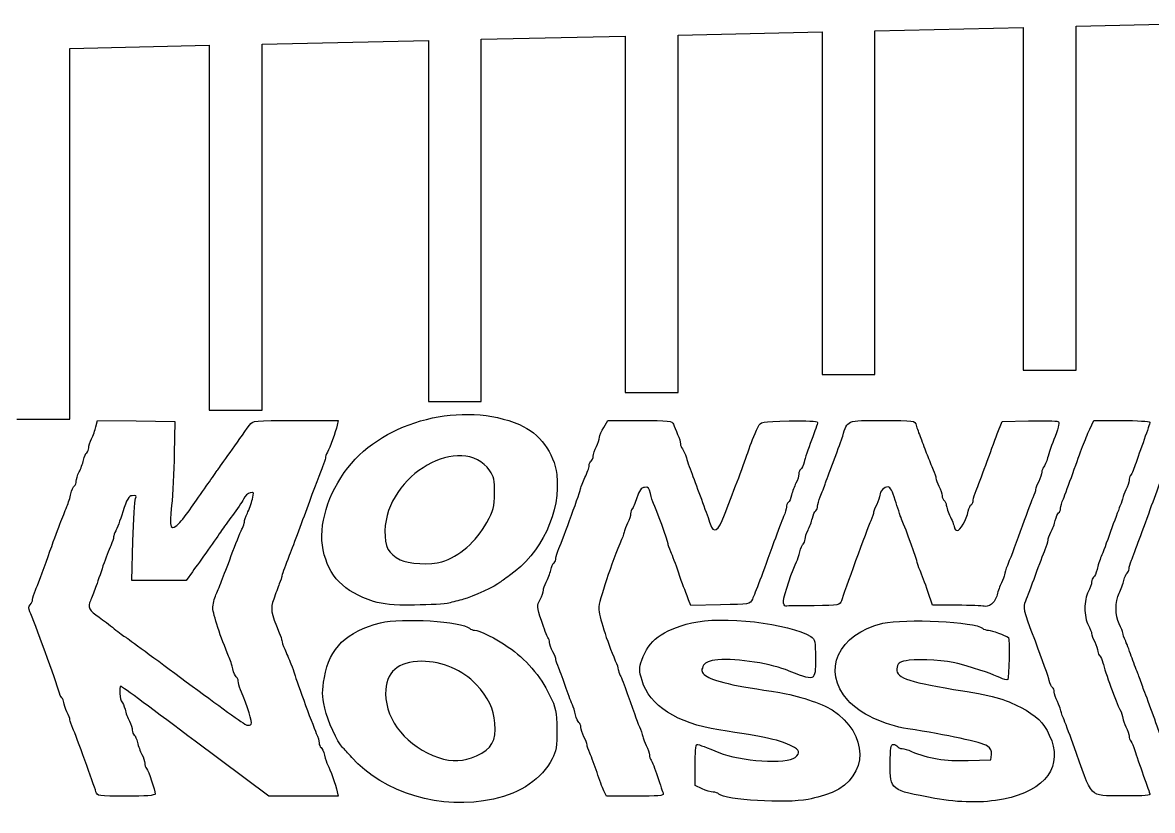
# Model space of a CAD drawing. Header units: centimetres. Extents: x 56783 to 57745, y 15612 to 15912.
# Drawn here: x 56801.8 to 56817.44, y 15631.72 to 15642.62 of the extents above; entities that cross this region are included whole.
import ezdxf

# ---------------------------------------------------------------- set-up
doc = ezdxf.new("R2010")
doc.units = ezdxf.units.CM
doc.header["$MEASUREMENT"] = 0
doc.layers.add('Exterior', color=7, linetype='Continuous')
doc.layers.add('Publicidades', color=6, linetype='Continuous')

msp = doc.modelspace()

# ---------------------------------------------------------------- linework, layer by layer
at = {"layer": 'Exterior'}
for p, q in [((56813.597, 15642.509), (56815.652, 15642.555)), ((56815.652, 15642.555), (56815.652, 15637.81)), ((56816.383, 15642.571), (56818.661, 15642.621)), ((56816.383, 15637.81), (56816.383, 15642.571)), ((56808.149, 15642.39), (56810.142, 15642.433)), ((56810.142, 15642.433), (56810.142, 15637.501)), ((56810.873, 15642.449), (56812.866, 15642.493)), ((56810.873, 15637.501), (56810.873, 15642.449)), ((56812.866, 15642.493), (56812.866, 15637.748)), ((56813.597, 15637.748), (56813.597, 15642.509)), ((56802.454, 15642.264), (56804.385, 15642.307)), ((56802.454, 15637.13), (56802.454, 15642.264)), ((56804.385, 15642.307), (56804.385, 15637.254)), ((56805.116, 15642.323), (56807.418, 15642.373)), ((56805.116, 15637.254), (56805.116, 15642.323)), ((56807.418, 15642.373), (56807.418, 15637.377)), ((56808.149, 15637.377), (56808.149, 15642.39)), ((56812.866, 15637.748), (56813.597, 15637.748)), ((56815.652, 15637.81), (56816.383, 15637.81)), ((56810.142, 15637.501), (56810.873, 15637.501)), ((56804.385, 15637.254), (56805.116, 15637.254)), ((56807.418, 15637.377), (56808.149, 15637.377)), ((56801.723, 15637.13), (56802.454, 15637.13))]:
    msp.add_line(p, q, dxfattribs=at)
at = {"layer": 'Publicidades'}
for points, knots in [([(56807.702, 15634.584), (56807.748, 15634.598), (56807.84, 15634.621), (56807.904, 15634.638), (56808.01, 15634.664), (56808.375, 15634.834), (56808.407, 15634.868), (56808.415, 15634.877), (56808.476, 15634.923), (56808.539, 15634.966), (56808.979, 15635.265), (56809.257, 15635.857), (56809.194, 15636.366), (56809.157, 15636.667), (56808.956, 15636.938), (56808.68, 15637.055), (56807.901, 15637.389), (56806.814, 15637.116), (56806.303, 15636.458), (56806.027, 15636.104), (56805.892, 15635.656), (56805.961, 15635.322), (56806.038, 15634.954), (56806.242, 15634.745), (56806.659, 15634.609), (56806.8, 15634.566), (56806.912, 15634.555), (56807.225, 15634.558), (56807.441, 15634.561), (56807.654, 15634.572), (56807.702, 15634.584), (56807.702, 15634.584), (56807.702, 15634.584), (56807.702, 15634.584)], [0, 0, 0, 0, 0.090909, 0.090909, 0.090909, 0.181818, 0.181818, 0.181818, 0.272727, 0.272727, 0.272727, 0.363636, 0.363636, 0.363636, 0.454545, 0.454545, 0.454545, 0.545455, 0.545455, 0.545455, 0.636364, 0.636364, 0.636364, 0.727273, 0.727273, 0.727273, 0.818182, 0.818182, 0.818182, 0.909091, 0.909091, 0.909091, 1, 1, 1, 1]), ([(56806.156, 15631.974), (56806.136, 15632.066), (56806.056, 15632.29), (56806.024, 15632.342), (56806.01, 15632.368), (56805.99, 15632.428), (56805.981, 15632.48), (56805.969, 15632.529), (56805.946, 15632.577), (56805.932, 15632.586), (56805.918, 15632.598), (56805.906, 15632.623), (56805.906, 15632.649), (56805.906, 15632.672), (56805.889, 15632.733), (56805.866, 15632.782), (56805.808, 15632.917), (56805.561, 15633.592), (56805.561, 15633.618), (56805.561, 15633.629), (56805.541, 15633.687), (56805.515, 15633.744), (56805.489, 15633.805), (56805.452, 15633.894), (56805.429, 15633.946), (56805.406, 15633.997), (56805.389, 15634.052), (56805.389, 15634.066), (56805.389, 15634.081), (56805.374, 15634.127), (56805.354, 15634.173), (56805.236, 15634.466), (56805.228, 15634.506), (56805.277, 15634.641), (56805.303, 15634.713), (56805.337, 15634.808), (56805.354, 15634.851), (56805.374, 15634.897), (56805.389, 15634.943), (56805.389, 15634.954), (56805.389, 15634.969), (56805.426, 15635.075), (56805.472, 15635.19), (56805.518, 15635.308), (56805.636, 15635.621), (56805.734, 15635.891), (56805.831, 15636.159), (56805.932, 15636.42), (56805.952, 15636.472), (56805.975, 15636.521), (56805.992, 15636.575), (56805.992, 15636.593), (56805.992, 15636.61), (56806.004, 15636.647), (56806.021, 15636.676), (56806.053, 15636.733), (56806.133, 15636.952), (56806.156, 15637.047), (56806.156, 15637.047), (56806.171, 15637.113), (56806.171, 15637.113), (56806.171, 15637.113), (56805.581, 15637.113), (56805.581, 15637.113), (56805.001, 15637.113), (56804.989, 15637.113), (56804.943, 15637.05), (56804.777, 15636.817), (56804.535, 15636.478), (56804.504, 15636.432), (56804.483, 15636.403), (56804.423, 15636.314), (56804.366, 15636.236), (56804.308, 15636.156), (56804.219, 15636.024), (56804.162, 15635.943), (56804.107, 15635.86), (56804.024, 15635.751), (56803.978, 15635.702), (56803.851, 15635.564), (56803.825, 15635.615), (56803.863, 15635.937), (56803.88, 15636.087), (56803.897, 15636.409), (56803.9, 15636.653), (56803.9, 15636.653), (56803.909, 15637.098), (56803.909, 15637.098), (56803.909, 15637.098), (56803.371, 15637.107), (56803.371, 15637.107), (56803.371, 15637.107), (56802.837, 15637.113), (56802.837, 15637.113), (56802.837, 15637.113), (56802.817, 15637.027), (56802.817, 15637.027), (56802.805, 15636.978), (56802.779, 15636.903), (56802.756, 15636.86), (56802.733, 15636.817), (56802.716, 15636.759), (56802.716, 15636.733), (56802.716, 15636.708), (56802.704, 15636.679), (56802.69, 15636.667), (56802.676, 15636.659), (56802.656, 15636.613), (56802.644, 15636.564), (56802.633, 15636.515), (56802.607, 15636.443), (56802.584, 15636.4), (56802.561, 15636.357), (56802.543, 15636.299), (56802.543, 15636.274), (56802.543, 15636.248), (56802.532, 15636.219), (56802.518, 15636.207), (56802.503, 15636.199), (56802.48, 15636.15), (56802.469, 15636.098), (56802.46, 15636.049), (56802.434, 15635.969), (56802.414, 15635.92), (56802.357, 15635.785), (56802.299, 15635.633), (56802.153, 15635.23), (56802.081, 15635.023), (56802, 15634.816), (56801.98, 15634.765), (56801.957, 15634.716), (56801.94, 15634.658), (56801.94, 15634.635), (56801.94, 15634.612), (56801.926, 15634.581), (56801.905, 15634.561), (56801.882, 15634.538), (56801.88, 15634.509), (56801.903, 15634.463), (56801.951, 15634.362), (56802.279, 15633.46), (56802.302, 15633.368), (56802.311, 15633.325), (56802.331, 15633.282), (56802.345, 15633.273), (56802.36, 15633.264), (56802.371, 15633.236), (56802.371, 15633.21), (56802.371, 15633.184), (56802.391, 15633.124), (56802.414, 15633.078), (56802.437, 15633.034), (56802.457, 15632.983), (56802.457, 15632.968), (56802.457, 15632.951), (56802.474, 15632.899), (56802.497, 15632.851), (56802.541, 15632.747), (56802.788, 15632.075), (56802.816, 15631.974), (56802.834, 15631.914), (56802.845, 15631.911), (56803.236, 15631.911), (56803.498, 15631.911), (56803.636, 15631.922), (56803.636, 15631.942), (56803.636, 15631.991), (56803.544, 15632.267), (56803.518, 15632.296), (56803.503, 15632.313), (56803.492, 15632.345), (56803.492, 15632.368), (56803.492, 15632.394), (56803.475, 15632.448), (56803.452, 15632.491), (56803.429, 15632.534), (56803.403, 15632.606), (56803.391, 15632.655), (56803.38, 15632.704), (56803.36, 15632.75), (56803.345, 15632.759), (56803.331, 15632.77), (56803.319, 15632.799), (56803.319, 15632.825), (56803.319, 15632.851), (56803.302, 15632.908), (56803.279, 15632.951), (56803.256, 15632.994), (56803.23, 15633.066), (56803.219, 15633.115), (56803.207, 15633.164), (56803.187, 15633.21), (56803.173, 15633.218), (56803.147, 15633.236), (56803.136, 15633.434), (56803.161, 15633.434), (56803.17, 15633.434), (56803.633, 15633.092), (56804.19, 15632.672), (56804.19, 15632.672), (56805.208, 15631.911), (56805.208, 15631.911), (56805.208, 15631.911), (56806.171, 15631.911), (56806.171, 15631.911), (56806.171, 15631.911), (56806.156, 15631.974), (56806.156, 15631.974)], [0, 0, 0, 0, 0.014493, 0.014493, 0.014493, 0.028986, 0.028986, 0.028986, 0.043478, 0.043478, 0.043478, 0.057971, 0.057971, 0.057971, 0.072464, 0.072464, 0.072464, 0.086957, 0.086957, 0.086957, 0.101449, 0.101449, 0.101449, 0.115942, 0.115942, 0.115942, 0.130435, 0.130435, 0.130435, 0.144928, 0.144928, 0.144928, 0.15942, 0.15942, 0.15942, 0.173913, 0.173913, 0.173913, 0.188406, 0.188406, 0.188406, 0.202899, 0.202899, 0.202899, 0.217391, 0.217391, 0.217391, 0.231884, 0.231884, 0.231884, 0.246377, 0.246377, 0.246377, 0.26087, 0.26087, 0.26087, 0.275362, 0.275362, 0.275362, 0.289855, 0.289855, 0.289855, 0.304348, 0.304348, 0.304348, 0.318841, 0.318841, 0.318841, 0.333333, 0.333333, 0.333333, 0.347826, 0.347826, 0.347826, 0.362319, 0.362319, 0.362319, 0.376812, 0.376812, 0.376812, 0.391304, 0.391304, 0.391304, 0.405797, 0.405797, 0.405797, 0.42029, 0.42029, 0.42029, 0.434783, 0.434783, 0.434783, 0.449275, 0.449275, 0.449275, 0.463768, 0.463768, 0.463768, 0.478261, 0.478261, 0.478261, 0.492754, 0.492754, 0.492754, 0.507246, 0.507246, 0.507246, 0.521739, 0.521739, 0.521739, 0.536232, 0.536232, 0.536232, 0.550725, 0.550725, 0.550725, 0.565217, 0.565217, 0.565217, 0.57971, 0.57971, 0.57971, 0.594203, 0.594203, 0.594203, 0.608696, 0.608696, 0.608696, 0.623188, 0.623188, 0.623188, 0.637681, 0.637681, 0.637681, 0.652174, 0.652174, 0.652174, 0.666667, 0.666667, 0.666667, 0.681159, 0.681159, 0.681159, 0.695652, 0.695652, 0.695652, 0.710145, 0.710145, 0.710145, 0.724638, 0.724638, 0.724638, 0.73913, 0.73913, 0.73913, 0.753623, 0.753623, 0.753623, 0.768116, 0.768116, 0.768116, 0.782609, 0.782609, 0.782609, 0.797101, 0.797101, 0.797101, 0.811594, 0.811594, 0.811594, 0.826087, 0.826087, 0.826087, 0.84058, 0.84058, 0.84058, 0.855072, 0.855072, 0.855072, 0.869565, 0.869565, 0.869565, 0.884058, 0.884058, 0.884058, 0.898551, 0.898551, 0.898551, 0.913043, 0.913043, 0.913043, 0.927536, 0.927536, 0.927536, 0.942029, 0.942029, 0.942029, 0.956522, 0.956522, 0.956522, 0.971014, 0.971014, 0.971014, 0.985507, 0.985507, 0.985507, 1, 1, 1, 1]), ([(56810.669, 15631.945), (56810.663, 15631.965), (56810.625, 15632.072), (56810.591, 15632.184), (56810.554, 15632.293), (56810.513, 15632.396), (56810.499, 15632.411), (56810.487, 15632.428), (56810.476, 15632.46), (56810.476, 15632.483), (56810.476, 15632.509), (56810.456, 15632.566), (56810.433, 15632.612), (56810.41, 15632.655), (56810.39, 15632.707), (56810.39, 15632.721), (56810.39, 15632.738), (56810.373, 15632.79), (56810.352, 15632.839), (56810.312, 15632.934), (56810.286, 15633.003), (56810.171, 15633.333), (56810.134, 15633.443), (56810.088, 15633.558), (56810.074, 15633.583), (56810.056, 15633.612), (56810.045, 15633.65), (56810.045, 15633.667), (56810.045, 15633.684), (56810.028, 15633.739), (56810.005, 15633.787), (56809.887, 15634.061), (56809.775, 15634.411), (56809.775, 15634.512), (56809.775, 15634.609), (56809.956, 15635.153), (56810.091, 15635.466), (56810.114, 15635.515), (56810.131, 15635.567), (56810.131, 15635.584), (56810.131, 15635.598), (56810.151, 15635.65), (56810.174, 15635.693), (56810.197, 15635.739), (56810.217, 15635.796), (56810.217, 15635.822), (56810.217, 15635.848), (56810.226, 15635.877), (56810.237, 15635.888), (56810.252, 15635.9), (56810.281, 15635.969), (56810.304, 15636.044), (56810.335, 15636.144), (56810.364, 15636.182), (56810.41, 15636.187), (56810.459, 15636.196), (56810.476, 15636.179), (56810.49, 15636.101), (56810.502, 15636.049), (56810.522, 15635.989), (56810.533, 15635.963), (56810.568, 15635.9), (56810.735, 15635.434), (56810.735, 15635.406), (56810.735, 15635.394), (56810.752, 15635.342), (56810.775, 15635.294), (56810.795, 15635.242), (56810.844, 15635.118), (56810.878, 15635.015), (56810.942, 15634.828), (56810.959, 15634.785), (56811.019, 15634.632), (56811.019, 15634.632), (56811.051, 15634.552), (56811.051, 15634.552), (56811.051, 15634.552), (56811.459, 15634.561), (56811.459, 15634.561), (56811.864, 15634.569), (56811.867, 15634.569), (56811.902, 15634.641), (56811.939, 15634.716), (56812.045, 15634.995), (56812.2, 15635.431), (56812.252, 15635.572), (56812.313, 15635.73), (56812.333, 15635.782), (56812.356, 15635.831), (56812.373, 15635.891), (56812.373, 15635.914), (56812.373, 15635.94), (56812.384, 15635.966), (56812.399, 15635.978), (56812.413, 15635.986), (56812.433, 15636.032), (56812.445, 15636.081), (56812.456, 15636.13), (56812.482, 15636.202), (56812.505, 15636.245), (56812.528, 15636.288), (56812.545, 15636.345), (56812.545, 15636.371), (56812.545, 15636.397), (56812.557, 15636.426), (56812.571, 15636.437), (56812.586, 15636.446), (56812.606, 15636.489), (56812.617, 15636.538), (56812.626, 15636.584), (56812.675, 15636.719), (56812.721, 15636.84), (56812.767, 15636.961), (56812.804, 15637.073), (56812.804, 15637.087), (56812.804, 15637.104), (56812.649, 15637.11), (56812.41, 15637.107), (56812.022, 15637.098), (56812.017, 15637.098), (56811.982, 15637.027), (56811.919, 15636.894), (56811.887, 15636.811), (56811.838, 15636.667), (56811.812, 15636.587), (56811.746, 15636.406), (56811.692, 15636.265), (56811.637, 15636.121), (56811.56, 15635.917), (56811.516, 15635.805), (56811.427, 15635.578), (56811.364, 15635.538), (56811.318, 15635.682), (56811.278, 15635.802), (56811.157, 15636.13), (56811.08, 15636.337), (56811.045, 15636.423), (56811.005, 15636.541), (56810.988, 15636.595), (56810.973, 15636.65), (56810.947, 15636.708), (56810.933, 15636.722), (56810.919, 15636.739), (56810.907, 15636.768), (56810.907, 15636.791), (56810.907, 15636.814), (56810.89, 15636.871), (56810.867, 15636.92), (56810.844, 15636.972), (56810.821, 15637.035), (56810.809, 15637.061), (56810.795, 15637.107), (56810.746, 15637.113), (56810.347, 15637.113), (56810.347, 15637.113), (56809.901, 15637.113), (56809.901, 15637.113), (56809.901, 15637.113), (56809.844, 15637.018), (56809.844, 15637.018), (56809.812, 15636.969), (56809.786, 15636.906), (56809.786, 15636.88), (56809.786, 15636.854), (56809.766, 15636.794), (56809.743, 15636.751), (56809.72, 15636.705), (56809.7, 15636.644), (56809.7, 15636.618), (56809.7, 15636.593), (56809.686, 15636.561), (56809.671, 15636.552), (56809.654, 15636.544), (56809.643, 15636.512), (56809.643, 15636.486), (56809.64, 15636.46), (56809.617, 15636.386), (56809.585, 15636.322), (56809.553, 15636.259), (56809.53, 15636.196), (56809.528, 15636.182), (56809.528, 15636.15), (56809.283, 15635.477), (56809.223, 15635.34), (56809.2, 15635.291), (56809.183, 15635.23), (56809.183, 15635.207), (56809.183, 15635.181), (56809.171, 15635.156), (56809.157, 15635.144), (56809.142, 15635.135), (56809.122, 15635.089), (56809.111, 15635.041), (56809.099, 15634.992), (56809.073, 15634.92), (56809.05, 15634.877), (56809.027, 15634.834), (56809.01, 15634.782), (56809.01, 15634.762), (56809.01, 15634.742), (56808.99, 15634.684), (56808.964, 15634.635), (56808.918, 15634.549), (56808.921, 15634.532), (56808.981, 15634.342), (56809.019, 15634.23), (56809.059, 15634.127), (56809.071, 15634.109), (56809.085, 15634.095), (56809.096, 15634.063), (56809.096, 15634.038), (56809.096, 15634.015), (56809.117, 15633.957), (56809.14, 15633.911), (56809.163, 15633.868), (56809.183, 15633.816), (56809.183, 15633.802), (56809.183, 15633.785), (56809.2, 15633.733), (56809.223, 15633.684), (56809.243, 15633.632), (56809.292, 15633.509), (56809.326, 15633.405), (56809.361, 15633.302), (56809.398, 15633.198), (56809.413, 15633.175), (56809.424, 15633.149), (56809.444, 15633.089), (56809.453, 15633.037), (56809.464, 15632.988), (56809.487, 15632.94), (56809.502, 15632.931), (56809.516, 15632.92), (56809.528, 15632.891), (56809.528, 15632.865), (56809.528, 15632.839), (56809.548, 15632.779), (56809.571, 15632.733), (56809.594, 15632.69), (56809.614, 15632.638), (56809.614, 15632.623), (56809.614, 15632.606), (56809.631, 15632.555), (56809.654, 15632.506), (56809.677, 15632.454), (56809.72, 15632.336), (56809.752, 15632.241), (56809.783, 15632.143), (56809.826, 15632.031), (56809.847, 15631.988), (56809.847, 15631.988), (56809.881, 15631.911), (56809.881, 15631.911), (56809.881, 15631.911), (56810.283, 15631.911), (56810.283, 15631.911), (56810.591, 15631.911), (56810.68, 15631.919), (56810.669, 15631.945)], [0, 0, 0, 0, 0.011628, 0.011628, 0.011628, 0.023256, 0.023256, 0.023256, 0.034884, 0.034884, 0.034884, 0.046512, 0.046512, 0.046512, 0.05814, 0.05814, 0.05814, 0.069767, 0.069767, 0.069767, 0.081395, 0.081395, 0.081395, 0.093023, 0.093023, 0.093023, 0.104651, 0.104651, 0.104651, 0.116279, 0.116279, 0.116279, 0.127907, 0.127907, 0.127907, 0.139535, 0.139535, 0.139535, 0.151163, 0.151163, 0.151163, 0.162791, 0.162791, 0.162791, 0.174419, 0.174419, 0.174419, 0.186047, 0.186047, 0.186047, 0.197674, 0.197674, 0.197674, 0.209302, 0.209302, 0.209302, 0.22093, 0.22093, 0.22093, 0.232558, 0.232558, 0.232558, 0.244186, 0.244186, 0.244186, 0.255814, 0.255814, 0.255814, 0.267442, 0.267442, 0.267442, 0.27907, 0.27907, 0.27907, 0.290698, 0.290698, 0.290698, 0.302326, 0.302326, 0.302326, 0.313953, 0.313953, 0.313953, 0.325581, 0.325581, 0.325581, 0.337209, 0.337209, 0.337209, 0.348837, 0.348837, 0.348837, 0.360465, 0.360465, 0.360465, 0.372093, 0.372093, 0.372093, 0.383721, 0.383721, 0.383721, 0.395349, 0.395349, 0.395349, 0.406977, 0.406977, 0.406977, 0.418605, 0.418605, 0.418605, 0.430233, 0.430233, 0.430233, 0.44186, 0.44186, 0.44186, 0.453488, 0.453488, 0.453488, 0.465116, 0.465116, 0.465116, 0.476744, 0.476744, 0.476744, 0.488372, 0.488372, 0.488372, 0.5, 0.5, 0.5, 0.511628, 0.511628, 0.511628, 0.523256, 0.523256, 0.523256, 0.534884, 0.534884, 0.534884, 0.546512, 0.546512, 0.546512, 0.55814, 0.55814, 0.55814, 0.569767, 0.569767, 0.569767, 0.581395, 0.581395, 0.581395, 0.593023, 0.593023, 0.593023, 0.604651, 0.604651, 0.604651, 0.616279, 0.616279, 0.616279, 0.627907, 0.627907, 0.627907, 0.639535, 0.639535, 0.639535, 0.651163, 0.651163, 0.651163, 0.662791, 0.662791, 0.662791, 0.674419, 0.674419, 0.674419, 0.686047, 0.686047, 0.686047, 0.697674, 0.697674, 0.697674, 0.709302, 0.709302, 0.709302, 0.72093, 0.72093, 0.72093, 0.732558, 0.732558, 0.732558, 0.744186, 0.744186, 0.744186, 0.755814, 0.755814, 0.755814, 0.767442, 0.767442, 0.767442, 0.77907, 0.77907, 0.77907, 0.790698, 0.790698, 0.790698, 0.802326, 0.802326, 0.802326, 0.813953, 0.813953, 0.813953, 0.825581, 0.825581, 0.825581, 0.837209, 0.837209, 0.837209, 0.848837, 0.848837, 0.848837, 0.860465, 0.860465, 0.860465, 0.872093, 0.872093, 0.872093, 0.883721, 0.883721, 0.883721, 0.895349, 0.895349, 0.895349, 0.906977, 0.906977, 0.906977, 0.918605, 0.918605, 0.918605, 0.930233, 0.930233, 0.930233, 0.94186, 0.94186, 0.94186, 0.953488, 0.953488, 0.953488, 0.965116, 0.965116, 0.965116, 0.976744, 0.976744, 0.976744, 0.988372, 0.988372, 0.988372, 1, 1, 1, 1]), ([(56815.21, 15634.569), (56815.244, 15634.592), (56815.279, 15634.653), (56815.29, 15634.701), (56815.302, 15634.75), (56815.327, 15634.822), (56815.35, 15634.865), (56815.373, 15634.908), (56815.391, 15634.957), (56815.391, 15634.977), (56815.391, 15634.997), (56815.411, 15635.055), (56815.431, 15635.107), (56815.454, 15635.158), (56815.534, 15635.368), (56815.609, 15635.575), (56815.681, 15635.779), (56815.761, 15635.989), (56815.782, 15636.041), (56815.805, 15636.09), (56815.822, 15636.141), (56815.822, 15636.159), (56815.822, 15636.173), (56815.842, 15636.225), (56815.865, 15636.268), (56815.888, 15636.314), (56815.908, 15636.371), (56815.908, 15636.397), (56815.908, 15636.42), (56815.92, 15636.452), (56815.934, 15636.469), (56815.948, 15636.483), (56815.974, 15636.541), (56815.989, 15636.595), (56816.003, 15636.65), (56816.049, 15636.785), (56816.092, 15636.892), (56816.147, 15637.038), (56816.155, 15637.09), (56816.129, 15637.101), (56816.109, 15637.107), (56815.928, 15637.11), (56815.724, 15637.107), (56815.724, 15637.107), (56815.359, 15637.098), (56815.359, 15637.098), (56815.359, 15637.098), (56815.29, 15636.926), (56815.29, 15636.926), (56815.256, 15636.831), (56815.184, 15636.636), (56815.132, 15636.495), (56815.08, 15636.351), (56815.02, 15636.196), (56815, 15636.144), (56814.977, 15636.095), (56814.96, 15636.035), (56814.96, 15636.012), (56814.96, 15635.986), (56814.948, 15635.96), (56814.934, 15635.952), (56814.919, 15635.943), (56814.899, 15635.9), (56814.891, 15635.857), (56814.862, 15635.736), (56814.779, 15635.59), (56814.738, 15635.59), (56814.718, 15635.59), (56814.701, 15635.607), (56814.701, 15635.624), (56814.698, 15635.644), (56814.675, 15635.713), (56814.643, 15635.776), (56814.612, 15635.84), (56814.589, 15635.914), (56814.586, 15635.94), (56814.586, 15635.966), (56814.572, 15635.998), (56814.557, 15636.006), (56814.54, 15636.015), (56814.528, 15636.047), (56814.528, 15636.072), (56814.528, 15636.098), (56814.508, 15636.159), (56814.485, 15636.205), (56814.462, 15636.248), (56814.442, 15636.299), (56814.442, 15636.314), (56814.442, 15636.331), (56814.425, 15636.383), (56814.402, 15636.432), (56814.382, 15636.483), (56814.345, 15636.575), (56814.319, 15636.639), (56814.296, 15636.702), (56814.255, 15636.805), (56814.232, 15636.869), (56814.207, 15636.932), (56814.178, 15637.012), (56814.169, 15637.047), (56814.152, 15637.113), (56814.143, 15637.113), (56813.698, 15637.113), (56813.195, 15637.113), (56813.221, 15637.121), (56813.152, 15636.897), (56813.135, 15636.848), (56813.086, 15636.708), (56813.037, 15636.581), (56812.991, 15636.455), (56812.936, 15636.305), (56812.916, 15636.251), (56812.896, 15636.196), (56812.864, 15636.11), (56812.841, 15636.058), (56812.821, 15636.009), (56812.804, 15635.949), (56812.804, 15635.926), (56812.804, 15635.9), (56812.793, 15635.874), (56812.778, 15635.863), (56812.764, 15635.854), (56812.744, 15635.808), (56812.732, 15635.759), (56812.721, 15635.71), (56812.695, 15635.638), (56812.672, 15635.595), (56812.649, 15635.552), (56812.632, 15635.495), (56812.632, 15635.469), (56812.632, 15635.443), (56812.62, 15635.414), (56812.606, 15635.403), (56812.591, 15635.394), (56812.568, 15635.345), (56812.557, 15635.296), (56812.548, 15635.245), (56812.528, 15635.184), (56812.514, 15635.158), (56812.465, 15635.072), (56812.336, 15634.684), (56812.333, 15634.612), (56812.33, 15634.572), (56812.344, 15634.541), (56812.364, 15634.543), (56812.384, 15634.546), (56812.563, 15634.549), (56812.758, 15634.549), (56813.103, 15634.555), (56813.117, 15634.558), (56813.135, 15634.618), (56813.163, 15634.716), (56813.494, 15635.618), (56813.54, 15635.725), (56813.563, 15635.774), (56813.58, 15635.825), (56813.58, 15635.842), (56813.58, 15635.857), (56813.6, 15635.909), (56813.623, 15635.952), (56813.646, 15635.998), (56813.666, 15636.055), (56813.666, 15636.078), (56813.666, 15636.136), (56813.724, 15636.193), (56813.781, 15636.193), (56813.81, 15636.193), (56813.842, 15636.133), (56813.879, 15636.012), (56813.908, 15635.914), (56813.948, 15635.794), (56813.968, 15635.748), (56814.031, 15635.595), (56814.184, 15635.17), (56814.184, 15635.147), (56814.184, 15635.135), (56814.201, 15635.084), (56814.224, 15635.035), (56814.247, 15634.983), (56814.293, 15634.857), (56814.33, 15634.747), (56814.33, 15634.747), (56814.393, 15634.555), (56814.393, 15634.555), (56814.393, 15634.555), (56814.733, 15634.555), (56814.733, 15634.555), (56814.916, 15634.555), (56815.086, 15634.549), (56815.109, 15634.541), (56815.129, 15634.532), (56815.175, 15634.546), (56815.21, 15634.569)], [0, 0, 0, 0, 0.015625, 0.015625, 0.015625, 0.03125, 0.03125, 0.03125, 0.046875, 0.046875, 0.046875, 0.0625, 0.0625, 0.0625, 0.078125, 0.078125, 0.078125, 0.09375, 0.09375, 0.09375, 0.109375, 0.109375, 0.109375, 0.125, 0.125, 0.125, 0.140625, 0.140625, 0.140625, 0.15625, 0.15625, 0.15625, 0.171875, 0.171875, 0.171875, 0.1875, 0.1875, 0.1875, 0.203125, 0.203125, 0.203125, 0.21875, 0.21875, 0.21875, 0.234375, 0.234375, 0.234375, 0.25, 0.25, 0.25, 0.265625, 0.265625, 0.265625, 0.28125, 0.28125, 0.28125, 0.296875, 0.296875, 0.296875, 0.3125, 0.3125, 0.3125, 0.328125, 0.328125, 0.328125, 0.34375, 0.34375, 0.34375, 0.359375, 0.359375, 0.359375, 0.375, 0.375, 0.375, 0.390625, 0.390625, 0.390625, 0.40625, 0.40625, 0.40625, 0.421875, 0.421875, 0.421875, 0.4375, 0.4375, 0.4375, 0.453125, 0.453125, 0.453125, 0.46875, 0.46875, 0.46875, 0.484375, 0.484375, 0.484375, 0.5, 0.5, 0.5, 0.515625, 0.515625, 0.515625, 0.53125, 0.53125, 0.53125, 0.546875, 0.546875, 0.546875, 0.5625, 0.5625, 0.5625, 0.578125, 0.578125, 0.578125, 0.59375, 0.59375, 0.59375, 0.609375, 0.609375, 0.609375, 0.625, 0.625, 0.625, 0.640625, 0.640625, 0.640625, 0.65625, 0.65625, 0.65625, 0.671875, 0.671875, 0.671875, 0.6875, 0.6875, 0.6875, 0.703125, 0.703125, 0.703125, 0.71875, 0.71875, 0.71875, 0.734375, 0.734375, 0.734375, 0.75, 0.75, 0.75, 0.765625, 0.765625, 0.765625, 0.78125, 0.78125, 0.78125, 0.796875, 0.796875, 0.796875, 0.8125, 0.8125, 0.8125, 0.828125, 0.828125, 0.828125, 0.84375, 0.84375, 0.84375, 0.859375, 0.859375, 0.859375, 0.875, 0.875, 0.875, 0.890625, 0.890625, 0.890625, 0.90625, 0.90625, 0.90625, 0.921875, 0.921875, 0.921875, 0.9375, 0.9375, 0.9375, 0.953125, 0.953125, 0.953125, 0.96875, 0.96875, 0.96875, 0.984375, 0.984375, 0.984375, 1, 1, 1, 1]), ([(56817.403, 15631.937), (56817.403, 15631.951), (56817.362, 15632.069), (56817.313, 15632.201), (56817.265, 15632.333), (56817.213, 15632.488), (56817.196, 15632.543), (56817.181, 15632.598), (56817.155, 15632.655), (56817.141, 15632.672), (56817.127, 15632.687), (56817.115, 15632.718), (56817.115, 15632.744), (56817.115, 15632.767), (56817.095, 15632.825), (56817.072, 15632.871), (56817.049, 15632.914), (56817.029, 15632.971), (56817.029, 15632.994), (56817.029, 15633.017), (56817.012, 15633.072), (56816.989, 15633.112), (56816.943, 15633.201), (56816.782, 15633.638), (56816.753, 15633.759), (56816.744, 15633.802), (56816.724, 15633.845), (56816.71, 15633.854), (56816.696, 15633.862), (56816.684, 15633.891), (56816.684, 15633.917), (56816.684, 15633.943), (56816.664, 15634.003), (56816.641, 15634.049), (56816.618, 15634.092), (56816.598, 15634.144), (56816.598, 15634.164), (56816.598, 15634.181), (56816.575, 15634.233), (56816.549, 15634.282), (56816.523, 15634.331), (56816.503, 15634.431), (56816.503, 15634.512), (56816.503, 15634.592), (56816.523, 15634.693), (56816.549, 15634.742), (56816.575, 15634.788), (56816.598, 15634.851), (56816.598, 15634.877), (56816.598, 15634.903), (56816.609, 15634.931), (56816.624, 15634.943), (56816.638, 15634.952), (56816.661, 15635), (56816.673, 15635.052), (56816.681, 15635.101), (56816.71, 15635.181), (56816.73, 15635.23), (56816.75, 15635.276), (56816.808, 15635.431), (56816.859, 15635.575), (56816.908, 15635.716), (56816.969, 15635.874), (56816.989, 15635.926), (56817.012, 15635.975), (56817.029, 15636.026), (56817.029, 15636.044), (56817.029, 15636.058), (56817.049, 15636.11), (56817.072, 15636.153), (56817.095, 15636.199), (56817.115, 15636.256), (56817.115, 15636.282), (56817.115, 15636.308), (56817.124, 15636.337), (56817.132, 15636.345), (56817.144, 15636.357), (56817.176, 15636.426), (56817.201, 15636.501), (56817.227, 15636.578), (56817.285, 15636.733), (56817.325, 15636.851), (56817.368, 15636.969), (56817.403, 15637.075), (56817.403, 15637.09), (56817.403, 15637.101), (56817.227, 15637.113), (56817.015, 15637.113), (56817.015, 15637.113), (56816.627, 15637.113), (56816.627, 15637.113), (56816.627, 15637.113), (56816.572, 15636.992), (56816.572, 15636.992), (56816.503, 15636.84), (56816.454, 15636.71), (56816.336, 15636.38), (56816.287, 15636.236), (56816.227, 15636.081), (56816.207, 15636.029), (56816.184, 15635.98), (56816.167, 15635.92), (56816.167, 15635.897), (56816.167, 15635.871), (56816.155, 15635.845), (56816.141, 15635.834), (56816.126, 15635.825), (56816.106, 15635.779), (56816.095, 15635.73), (56816.083, 15635.682), (56816.058, 15635.61), (56816.035, 15635.567), (56816.012, 15635.523), (56815.994, 15635.475), (56815.994, 15635.454), (56815.994, 15635.434), (56815.977, 15635.377), (56815.954, 15635.325), (56815.931, 15635.273), (56815.871, 15635.112), (56815.819, 15634.972), (56815.77, 15634.828), (56815.71, 15634.67), (56815.687, 15634.618), (56815.647, 15634.523), (56815.649, 15634.506), (56815.819, 15634.058), (56815.914, 15633.802), (56816, 15633.558), (56816.012, 15633.512), (56816.02, 15633.468), (56816.04, 15633.425), (56816.055, 15633.417), (56816.069, 15633.408), (56816.08, 15633.379), (56816.08, 15633.354), (56816.08, 15633.328), (56816.101, 15633.267), (56816.124, 15633.221), (56816.147, 15633.178), (56816.167, 15633.126), (56816.167, 15633.112), (56816.167, 15633.095), (56816.184, 15633.043), (56816.207, 15632.994), (56816.227, 15632.943), (56816.287, 15632.784), (56816.339, 15632.644), (56816.624, 15631.842), (56816.546, 15631.928), (56817.012, 15631.916), (56817.236, 15631.914), (56817.403, 15631.919), (56817.403, 15631.937), (56817.403, 15631.937), (56817.403, 15631.937), (56817.403, 15631.937)], [0, 0, 0, 0, 0.019231, 0.019231, 0.019231, 0.038462, 0.038462, 0.038462, 0.057692, 0.057692, 0.057692, 0.076923, 0.076923, 0.076923, 0.096154, 0.096154, 0.096154, 0.115385, 0.115385, 0.115385, 0.134615, 0.134615, 0.134615, 0.153846, 0.153846, 0.153846, 0.173077, 0.173077, 0.173077, 0.192308, 0.192308, 0.192308, 0.211538, 0.211538, 0.211538, 0.230769, 0.230769, 0.230769, 0.25, 0.25, 0.25, 0.269231, 0.269231, 0.269231, 0.288462, 0.288462, 0.288462, 0.307692, 0.307692, 0.307692, 0.326923, 0.326923, 0.326923, 0.346154, 0.346154, 0.346154, 0.365385, 0.365385, 0.365385, 0.384615, 0.384615, 0.384615, 0.403846, 0.403846, 0.403846, 0.423077, 0.423077, 0.423077, 0.442308, 0.442308, 0.442308, 0.461538, 0.461538, 0.461538, 0.480769, 0.480769, 0.480769, 0.5, 0.5, 0.5, 0.519231, 0.519231, 0.519231, 0.538462, 0.538462, 0.538462, 0.557692, 0.557692, 0.557692, 0.576923, 0.576923, 0.576923, 0.596154, 0.596154, 0.596154, 0.615385, 0.615385, 0.615385, 0.634615, 0.634615, 0.634615, 0.653846, 0.653846, 0.653846, 0.673077, 0.673077, 0.673077, 0.692308, 0.692308, 0.692308, 0.711538, 0.711538, 0.711538, 0.730769, 0.730769, 0.730769, 0.75, 0.75, 0.75, 0.769231, 0.769231, 0.769231, 0.788462, 0.788462, 0.788462, 0.807692, 0.807692, 0.807692, 0.826923, 0.826923, 0.826923, 0.846154, 0.846154, 0.846154, 0.865385, 0.865385, 0.865385, 0.884615, 0.884615, 0.884615, 0.903846, 0.903846, 0.903846, 0.923077, 0.923077, 0.923077, 0.942308, 0.942308, 0.942308, 0.961538, 0.961538, 0.961538, 0.980769, 0.980769, 0.980769, 1, 1, 1, 1]), ([(56821.168, 15631.974), (56821.168, 15632.011), (56821.148, 15632.077), (56821.125, 15632.123), (56821.102, 15632.166), (56821.081, 15632.218), (56821.081, 15632.238), (56821.081, 15632.256), (56821.064, 15632.304), (56821.041, 15632.348), (56821.018, 15632.391), (56820.992, 15632.463), (56820.981, 15632.511), (56820.969, 15632.56), (56820.949, 15632.606), (56820.935, 15632.615), (56820.92, 15632.626), (56820.909, 15632.652), (56820.909, 15632.678), (56820.909, 15632.701), (56820.892, 15632.761), (56820.869, 15632.81), (56820.846, 15632.862), (56820.803, 15632.98), (56820.768, 15633.075), (56820.737, 15633.17), (56820.682, 15633.319), (56820.65, 15633.405), (56820.616, 15633.491), (56820.576, 15633.609), (56820.558, 15633.664), (56820.544, 15633.719), (56820.518, 15633.776), (56820.504, 15633.79), (56820.489, 15633.808), (56820.478, 15633.839), (56820.478, 15633.862), (56820.478, 15633.888), (56820.458, 15633.946), (56820.435, 15633.992), (56820.412, 15634.035), (56820.392, 15634.086), (56820.392, 15634.101), (56820.392, 15634.118), (56820.374, 15634.17), (56820.351, 15634.219), (56820.236, 15634.474), (56820.236, 15634.546), (56820.351, 15634.805), (56820.374, 15634.854), (56820.392, 15634.914), (56820.392, 15634.937), (56820.392, 15634.963), (56820.403, 15634.989), (56820.418, 15635), (56820.432, 15635.009), (56820.452, 15635.055), (56820.464, 15635.104), (56820.475, 15635.153), (56820.501, 15635.225), (56820.524, 15635.268), (56820.547, 15635.311), (56820.564, 15635.368), (56820.564, 15635.394), (56820.564, 15635.42), (56820.576, 15635.452), (56820.593, 15635.46), (56820.607, 15635.469), (56820.622, 15635.5), (56820.622, 15635.526), (56820.624, 15635.552), (56820.647, 15635.627), (56820.679, 15635.69), (56820.711, 15635.753), (56820.734, 15635.817), (56820.737, 15635.831), (56820.737, 15635.865), (56820.897, 15636.308), (56820.955, 15636.443), (56820.978, 15636.492), (56820.995, 15636.552), (56820.995, 15636.575), (56820.995, 15636.601), (56821.007, 15636.627), (56821.021, 15636.639), (56821.035, 15636.647), (56821.056, 15636.693), (56821.067, 15636.742), (56821.079, 15636.791), (56821.104, 15636.863), (56821.127, 15636.906), (56821.15, 15636.949), (56821.168, 15637.012), (56821.168, 15637.047), (56821.168, 15637.047), (56821.168, 15637.113), (56821.168, 15637.113), (56821.168, 15637.113), (56819.998, 15637.113), (56819.998, 15637.113), (56819.998, 15637.113), (56819.857, 15636.912), (56819.857, 15636.912), (56819.699, 15636.682), (56819.46, 15636.348), (56819.406, 15636.274), (56819.389, 15636.248), (56819.282, 15636.095), (56819.17, 15635.934), (56819.035, 15635.739), (56818.955, 15635.647), (56818.917, 15635.647), (56818.868, 15635.647), (56818.863, 15635.661), (56818.877, 15635.782), (56818.886, 15635.86), (56818.903, 15636.187), (56818.914, 15636.515), (56818.914, 15636.515), (56818.934, 15637.113), (56818.934, 15637.113), (56818.934, 15637.113), (56818.42, 15637.113), (56818.42, 15637.113), (56818.138, 15637.113), (56817.891, 15637.101), (56817.871, 15637.09), (56817.854, 15637.078), (56817.828, 15637.032), (56817.816, 15636.986), (56817.805, 15636.938), (56817.779, 15636.869), (56817.759, 15636.828), (56817.736, 15636.788), (56817.719, 15636.739), (56817.719, 15636.722), (56817.719, 15636.702), (56817.699, 15636.65), (56817.676, 15636.607), (56817.653, 15636.561), (56817.633, 15636.504), (56817.633, 15636.478), (56817.633, 15636.455), (56817.621, 15636.423), (56817.607, 15636.406), (56817.592, 15636.391), (56817.566, 15636.334), (56817.552, 15636.279), (56817.535, 15636.225), (56817.48, 15636.07), (56817.428, 15635.934), (56817.38, 15635.799), (56817.302, 15635.592), (56817.259, 15635.475), (56817.216, 15635.357), (56817.167, 15635.222), (56817.15, 15635.179), (56817.13, 15635.133), (56817.115, 15635.081), (56817.115, 15635.058), (56817.115, 15635.035), (56817.104, 15635.012), (56817.089, 15635), (56817.075, 15634.992), (56817.055, 15634.946), (56817.043, 15634.9), (56817.032, 15634.851), (56817.003, 15634.773), (56816.98, 15634.722), (56816.92, 15634.604), (56816.92, 15634.417), (56816.98, 15634.296), (56817.006, 15634.244), (56817.029, 15634.19), (56817.029, 15634.173), (56817.029, 15634.158), (56817.046, 15634.107), (56817.069, 15634.058), (56817.089, 15634.006), (56817.13, 15633.9), (56817.158, 15633.822), (56817.187, 15633.742), (56817.224, 15633.638), (56817.245, 15633.592), (56817.262, 15633.543), (56817.293, 15633.46), (56817.313, 15633.405), (56817.334, 15633.351), (56817.388, 15633.201), (56817.434, 15633.075), (56817.483, 15632.948), (56817.535, 15632.799), (56817.552, 15632.744), (56817.566, 15632.69), (56817.592, 15632.632), (56817.607, 15632.618), (56817.621, 15632.6), (56817.633, 15632.569), (56817.633, 15632.546), (56817.633, 15632.52), (56817.653, 15632.463), (56817.676, 15632.417), (56817.699, 15632.373), (56817.719, 15632.322), (56817.719, 15632.307), (56817.719, 15632.29), (56817.736, 15632.238), (56817.759, 15632.189), (56817.782, 15632.138), (56817.811, 15632.057), (56817.825, 15632.011), (56817.825, 15632.011), (56817.854, 15631.925), (56817.854, 15631.925), (56817.854, 15631.925), (56818.394, 15631.916), (56818.394, 15631.916), (56818.394, 15631.916), (56818.932, 15631.911), (56818.932, 15631.911), (56818.932, 15631.911), (56818.914, 15632.448), (56818.914, 15632.448), (56818.903, 15632.747), (56818.883, 15633.063), (56818.868, 15633.155), (56818.843, 15633.316), (56818.854, 15633.405), (56818.894, 15633.405), (56818.932, 15633.405), (56819.024, 15633.299), (56819.156, 15633.103), (56819.228, 15632.997), (56819.363, 15632.802), (56819.458, 15632.669), (56819.552, 15632.537), (56819.688, 15632.345), (56819.759, 15632.241), (56819.831, 15632.135), (56819.912, 15632.02), (56819.94, 15631.98), (56819.94, 15631.98), (56819.992, 15631.911), (56819.992, 15631.911), (56819.992, 15631.911), (56821.168, 15631.911), (56821.168, 15631.911), (56821.168, 15631.911), (56821.168, 15631.974), (56821.168, 15631.974)], [0, 0, 0, 0, 0.012048, 0.012048, 0.012048, 0.024096, 0.024096, 0.024096, 0.036145, 0.036145, 0.036145, 0.048193, 0.048193, 0.048193, 0.060241, 0.060241, 0.060241, 0.072289, 0.072289, 0.072289, 0.084337, 0.084337, 0.084337, 0.096386, 0.096386, 0.096386, 0.108434, 0.108434, 0.108434, 0.120482, 0.120482, 0.120482, 0.13253, 0.13253, 0.13253, 0.144578, 0.144578, 0.144578, 0.156627, 0.156627, 0.156627, 0.168675, 0.168675, 0.168675, 0.180723, 0.180723, 0.180723, 0.192771, 0.192771, 0.192771, 0.204819, 0.204819, 0.204819, 0.216867, 0.216867, 0.216867, 0.228916, 0.228916, 0.228916, 0.240964, 0.240964, 0.240964, 0.253012, 0.253012, 0.253012, 0.26506, 0.26506, 0.26506, 0.277108, 0.277108, 0.277108, 0.289157, 0.289157, 0.289157, 0.301205, 0.301205, 0.301205, 0.313253, 0.313253, 0.313253, 0.325301, 0.325301, 0.325301, 0.337349, 0.337349, 0.337349, 0.349398, 0.349398, 0.349398, 0.361446, 0.361446, 0.361446, 0.373494, 0.373494, 0.373494, 0.385542, 0.385542, 0.385542, 0.39759, 0.39759, 0.39759, 0.409639, 0.409639, 0.409639, 0.421687, 0.421687, 0.421687, 0.433735, 0.433735, 0.433735, 0.445783, 0.445783, 0.445783, 0.457831, 0.457831, 0.457831, 0.46988, 0.46988, 0.46988, 0.481928, 0.481928, 0.481928, 0.493976, 0.493976, 0.493976, 0.506024, 0.506024, 0.506024, 0.518072, 0.518072, 0.518072, 0.53012, 0.53012, 0.53012, 0.542169, 0.542169, 0.542169, 0.554217, 0.554217, 0.554217, 0.566265, 0.566265, 0.566265, 0.578313, 0.578313, 0.578313, 0.590361, 0.590361, 0.590361, 0.60241, 0.60241, 0.60241, 0.614458, 0.614458, 0.614458, 0.626506, 0.626506, 0.626506, 0.638554, 0.638554, 0.638554, 0.650602, 0.650602, 0.650602, 0.662651, 0.662651, 0.662651, 0.674699, 0.674699, 0.674699, 0.686747, 0.686747, 0.686747, 0.698795, 0.698795, 0.698795, 0.710843, 0.710843, 0.710843, 0.722892, 0.722892, 0.722892, 0.73494, 0.73494, 0.73494, 0.746988, 0.746988, 0.746988, 0.759036, 0.759036, 0.759036, 0.771084, 0.771084, 0.771084, 0.783133, 0.783133, 0.783133, 0.795181, 0.795181, 0.795181, 0.807229, 0.807229, 0.807229, 0.819277, 0.819277, 0.819277, 0.831325, 0.831325, 0.831325, 0.843373, 0.843373, 0.843373, 0.855422, 0.855422, 0.855422, 0.86747, 0.86747, 0.86747, 0.879518, 0.879518, 0.879518, 0.891566, 0.891566, 0.891566, 0.903614, 0.903614, 0.903614, 0.915663, 0.915663, 0.915663, 0.927711, 0.927711, 0.927711, 0.939759, 0.939759, 0.939759, 0.951807, 0.951807, 0.951807, 0.963855, 0.963855, 0.963855, 0.975904, 0.975904, 0.975904, 0.987952, 0.987952, 0.987952, 1, 1, 1, 1]), ([(56807.027, 15635.184), (56806.86, 15635.273), (56806.814, 15635.36), (56806.817, 15635.587), (56806.829, 15636.357), (56807.881, 15636.961), (56808.269, 15636.417), (56808.323, 15636.337), (56808.335, 15636.288), (56808.335, 15636.107), (56808.332, 15635.911), (56808.32, 15635.871), (56808.228, 15635.702), (56808.079, 15635.434), (56807.843, 15635.23), (56807.602, 15635.156), (56807.455, 15635.112), (56807.131, 15635.127), (56807.027, 15635.184), (56807.027, 15635.184), (56807.027, 15635.184), (56807.027, 15635.184)], [0, 0, 0, 0, 0.142857, 0.142857, 0.142857, 0.285714, 0.285714, 0.285714, 0.428571, 0.428571, 0.428571, 0.571429, 0.571429, 0.571429, 0.714286, 0.714286, 0.714286, 0.857143, 0.857143, 0.857143, 1, 1, 1, 1]), ([(56804.067, 15633.497), (56803.633, 15633.819), (56803.256, 15634.095), (56803.23, 15634.112), (56803.205, 15634.127), (56803.133, 15634.178), (56803.069, 15634.23), (56803.009, 15634.282), (56802.914, 15634.351), (56802.862, 15634.388), (56802.727, 15634.48), (56802.696, 15634.535), (56802.739, 15634.618), (56802.756, 15634.655), (56802.791, 15634.736), (56802.811, 15634.799), (56802.834, 15634.862), (56802.88, 15634.997), (56802.914, 15635.101), (56802.952, 15635.204), (56802.998, 15635.328), (56803.021, 15635.38), (56803.044, 15635.429), (56803.061, 15635.483), (56803.061, 15635.5), (56803.061, 15635.518), (56803.075, 15635.555), (56803.09, 15635.584), (56803.107, 15635.61), (56803.15, 15635.73), (56803.187, 15635.848), (56803.245, 15636.024), (56803.268, 15636.067), (56803.319, 15636.072), (56803.371, 15636.081), (56803.38, 15636.072), (56803.365, 15636.032), (56803.354, 15636.006), (56803.34, 15635.739), (56803.328, 15635.44), (56803.328, 15635.44), (56803.311, 15634.9), (56803.311, 15634.9), (56803.311, 15634.9), (56804.064, 15634.9), (56804.064, 15634.9), (56804.064, 15634.9), (56804.153, 15635.02), (56804.153, 15635.02), (56804.254, 15635.158), (56804.489, 15635.492), (56804.555, 15635.59), (56804.578, 15635.624), (56804.647, 15635.719), (56804.708, 15635.799), (56804.768, 15635.883), (56804.837, 15635.983), (56804.857, 15636.024), (56804.88, 15636.067), (56804.923, 15636.107), (56804.952, 15636.113), (56805.004, 15636.127), (56805.007, 15636.118), (56804.981, 15636.024), (56804.966, 15635.966), (56804.935, 15635.88), (56804.912, 15635.828), (56804.889, 15635.779), (56804.871, 15635.725), (56804.871, 15635.707), (56804.871, 15635.69), (56804.86, 15635.653), (56804.843, 15635.624), (56804.828, 15635.598), (56804.768, 15635.452), (56804.713, 15635.302), (56804.587, 15634.969), (56804.532, 15634.828), (56804.478, 15634.701), (56804.455, 15634.65), (56804.435, 15634.566), (56804.435, 15634.515), (56804.435, 15634.437), (56804.547, 15634.095), (56804.653, 15633.851), (56804.673, 15633.802), (56804.702, 15633.721), (56804.711, 15633.673), (56804.722, 15633.621), (56804.745, 15633.572), (56804.759, 15633.563), (56804.774, 15633.552), (56804.785, 15633.529), (56804.785, 15633.506), (56804.785, 15633.483), (56804.8, 15633.431), (56804.817, 15633.385), (56804.915, 15633.149), (56804.984, 15632.934), (56804.966, 15632.911), (56804.958, 15632.894), (56804.929, 15632.888), (56804.903, 15632.897), (56804.877, 15632.902), (56804.501, 15633.172), (56804.067, 15633.497), (56804.067, 15633.497), (56804.067, 15633.497), (56804.067, 15633.497)], [0, 0, 0, 0, 0.027778, 0.027778, 0.027778, 0.055556, 0.055556, 0.055556, 0.083333, 0.083333, 0.083333, 0.111111, 0.111111, 0.111111, 0.138889, 0.138889, 0.138889, 0.166667, 0.166667, 0.166667, 0.194444, 0.194444, 0.194444, 0.222222, 0.222222, 0.222222, 0.25, 0.25, 0.25, 0.277778, 0.277778, 0.277778, 0.305556, 0.305556, 0.305556, 0.333333, 0.333333, 0.333333, 0.361111, 0.361111, 0.361111, 0.388889, 0.388889, 0.388889, 0.416667, 0.416667, 0.416667, 0.444444, 0.444444, 0.444444, 0.472222, 0.472222, 0.472222, 0.5, 0.5, 0.5, 0.527778, 0.527778, 0.527778, 0.555556, 0.555556, 0.555556, 0.583333, 0.583333, 0.583333, 0.611111, 0.611111, 0.611111, 0.638889, 0.638889, 0.638889, 0.666667, 0.666667, 0.666667, 0.694444, 0.694444, 0.694444, 0.722222, 0.722222, 0.722222, 0.75, 0.75, 0.75, 0.777778, 0.777778, 0.777778, 0.805556, 0.805556, 0.805556, 0.833333, 0.833333, 0.833333, 0.861111, 0.861111, 0.861111, 0.888889, 0.888889, 0.888889, 0.916667, 0.916667, 0.916667, 0.944444, 0.944444, 0.944444, 0.972222, 0.972222, 0.972222, 1, 1, 1, 1]), ([(56808.318, 15631.87), (56808.697, 15631.954), (56808.987, 15632.152), (56809.131, 15632.428), (56809.188, 15632.537), (56809.197, 15632.598), (56809.194, 15632.833), (56809.194, 15633.089), (56809.186, 15633.126), (56809.091, 15633.322), (56808.976, 15633.566), (56808.754, 15633.822), (56808.524, 15633.977), (56808.352, 15634.095), (56808.119, 15634.21), (56808.056, 15634.21), (56808.033, 15634.21), (56808.004, 15634.221), (56807.987, 15634.236), (56807.886, 15634.334), (56807.05, 15634.385), (56806.754, 15634.311), (56806.283, 15634.193), (56806.05, 15633.966), (56805.978, 15633.555), (56805.944, 15633.365), (56805.946, 15633.308), (56805.984, 15633.132), (56806.027, 15632.945), (56806.153, 15632.667), (56806.231, 15632.586), (56806.251, 15632.569), (56806.306, 15632.506), (56806.357, 15632.448), (56806.791, 15631.954), (56807.599, 15631.715), (56808.318, 15631.87), (56808.318, 15631.87), (56808.318, 15631.87), (56808.318, 15631.87)], [0, 0, 0, 0, 0.076923, 0.076923, 0.076923, 0.153846, 0.153846, 0.153846, 0.230769, 0.230769, 0.230769, 0.307692, 0.307692, 0.307692, 0.384615, 0.384615, 0.384615, 0.461538, 0.461538, 0.461538, 0.538462, 0.538462, 0.538462, 0.615385, 0.615385, 0.615385, 0.692308, 0.692308, 0.692308, 0.769231, 0.769231, 0.769231, 0.846154, 0.846154, 0.846154, 0.923077, 0.923077, 0.923077, 1, 1, 1, 1]), ([(56812.675, 15631.868), (56812.784, 15631.888), (56812.936, 15631.934), (56813.008, 15631.965), (56813.517, 15632.192), (56813.514, 15632.773), (56813.005, 15633.106), (56812.87, 15633.193), (56812.508, 15633.313), (56812.281, 15633.348), (56811.657, 15633.437), (56811.344, 15633.506), (56811.255, 15633.581), (56811.197, 15633.629), (56811.192, 15633.647), (56811.218, 15633.707), (56811.241, 15633.759), (56811.281, 15633.779), (56811.381, 15633.796), (56811.603, 15633.828), (56812.12, 15633.759), (56812.359, 15633.664), (56812.778, 15633.497), (56812.775, 15633.494), (56812.775, 15633.816), (56812.775, 15634.058), (56812.77, 15634.084), (56812.712, 15634.121), (56812.416, 15634.305), (56811.476, 15634.414), (56811.062, 15634.311), (56810.651, 15634.207), (56810.464, 15634.069), (56810.373, 15633.796), (56810.332, 15633.684), (56810.332, 15633.655), (56810.375, 15633.512), (56810.476, 15633.167), (56810.861, 15632.92), (56811.439, 15632.83), (56812.08, 15632.733), (56812.301, 15632.684), (56812.45, 15632.606), (56812.56, 15632.552), (56812.568, 15632.514), (56812.494, 15632.448), (56812.387, 15632.353), (56811.723, 15632.396), (56811.439, 15632.517), (56811.278, 15632.583), (56811.157, 15632.629), (56811.134, 15632.629), (56811.12, 15632.629), (56811.108, 15632.503), (56811.108, 15632.345), (56811.108, 15632.345), (56811.108, 15632.06), (56811.108, 15632.06), (56811.108, 15632.06), (56811.206, 15632.014), (56811.206, 15632.014), (56811.261, 15631.988), (56811.33, 15631.968), (56811.358, 15631.968), (56811.387, 15631.968), (56811.424, 15631.957), (56811.439, 15631.942), (56811.525, 15631.859), (56812.364, 15631.807), (56812.675, 15631.868), (56812.675, 15631.868), (56812.675, 15631.868), (56812.675, 15631.868)], [0, 0, 0, 0, 0.041667, 0.041667, 0.041667, 0.083333, 0.083333, 0.083333, 0.125, 0.125, 0.125, 0.166667, 0.166667, 0.166667, 0.208333, 0.208333, 0.208333, 0.25, 0.25, 0.25, 0.291667, 0.291667, 0.291667, 0.333333, 0.333333, 0.333333, 0.375, 0.375, 0.375, 0.416667, 0.416667, 0.416667, 0.458333, 0.458333, 0.458333, 0.5, 0.5, 0.5, 0.541667, 0.541667, 0.541667, 0.583333, 0.583333, 0.583333, 0.625, 0.625, 0.625, 0.666667, 0.666667, 0.666667, 0.708333, 0.708333, 0.708333, 0.75, 0.75, 0.75, 0.791667, 0.791667, 0.791667, 0.833333, 0.833333, 0.833333, 0.875, 0.875, 0.875, 0.916667, 0.916667, 0.916667, 0.958333, 0.958333, 0.958333, 1, 1, 1, 1]), ([(56815.376, 15631.87), (56815.963, 15631.988), (56816.213, 15632.336), (56816.012, 15632.759), (56815.931, 15632.931), (56815.833, 15633.026), (56815.612, 15633.144), (56815.402, 15633.256), (56815.227, 15633.305), (56814.687, 15633.391), (56814.026, 15633.5), (56813.87, 15633.56), (56813.905, 15633.698), (56813.922, 15633.762), (56813.945, 15633.776), (56814.072, 15633.793), (56814.23, 15633.816), (56814.603, 15633.79), (56814.744, 15633.75), (56815.072, 15633.655), (56815.244, 15633.595), (56815.325, 15633.555), (56815.376, 15633.529), (56815.425, 15633.517), (56815.437, 15633.529), (56815.457, 15633.546), (56815.463, 15634.092), (56815.445, 15634.107), (56815.399, 15634.138), (56815.213, 15634.21), (56815.169, 15634.21), (56815.141, 15634.21), (56815.103, 15634.221), (56815.086, 15634.236), (56814.991, 15634.328), (56814.014, 15634.374), (56813.706, 15634.305), (56813.089, 15634.161), (56812.856, 15633.647), (56813.224, 15633.239), (56813.385, 15633.055), (56813.721, 15632.897), (56814.054, 15632.845), (56814.597, 15632.761), (56815.075, 15632.658), (56815.155, 15632.606), (56815.201, 15632.575), (56815.218, 15632.54), (56815.213, 15632.488), (56815.213, 15632.488), (56815.204, 15632.414), (56815.204, 15632.414), (56815.204, 15632.414), (56814.888, 15632.405), (56814.888, 15632.405), (56814.572, 15632.396), (56814.324, 15632.437), (56814.106, 15632.531), (56814.057, 15632.554), (56813.997, 15632.572), (56813.974, 15632.572), (56813.948, 15632.572), (56813.919, 15632.583), (56813.911, 15632.6), (56813.902, 15632.615), (56813.873, 15632.629), (56813.85, 15632.629), (56813.819, 15632.629), (56813.81, 15632.575), (56813.81, 15632.362), (56813.81, 15631.994), (56813.807, 15631.994), (56814.428, 15631.882), (56814.764, 15631.819), (56815.095, 15631.816), (56815.376, 15631.87), (56815.376, 15631.87), (56815.376, 15631.87), (56815.376, 15631.87)], [0, 0, 0, 0, 0.038462, 0.038462, 0.038462, 0.076923, 0.076923, 0.076923, 0.115385, 0.115385, 0.115385, 0.153846, 0.153846, 0.153846, 0.192308, 0.192308, 0.192308, 0.230769, 0.230769, 0.230769, 0.269231, 0.269231, 0.269231, 0.307692, 0.307692, 0.307692, 0.346154, 0.346154, 0.346154, 0.384615, 0.384615, 0.384615, 0.423077, 0.423077, 0.423077, 0.461538, 0.461538, 0.461538, 0.5, 0.5, 0.5, 0.538462, 0.538462, 0.538462, 0.576923, 0.576923, 0.576923, 0.615385, 0.615385, 0.615385, 0.653846, 0.653846, 0.653846, 0.692308, 0.692308, 0.692308, 0.730769, 0.730769, 0.730769, 0.769231, 0.769231, 0.769231, 0.807692, 0.807692, 0.807692, 0.846154, 0.846154, 0.846154, 0.884615, 0.884615, 0.884615, 0.923077, 0.923077, 0.923077, 0.961538, 0.961538, 0.961538, 1, 1, 1, 1]), ([(56807.556, 15632.448), (56807.128, 15632.592), (56806.829, 15632.951), (56806.826, 15633.331), (56806.826, 15633.629), (56806.993, 15633.779), (56807.326, 15633.779), (56807.611, 15633.779), (56807.892, 15633.658), (56808.079, 15633.46), (56808.251, 15633.273), (56808.323, 15633.126), (56808.338, 15632.922), (56808.358, 15632.675), (56808.297, 15632.569), (56808.082, 15632.471), (56807.904, 15632.391), (56807.748, 15632.382), (56807.556, 15632.448), (56807.556, 15632.448), (56807.556, 15632.448), (56807.556, 15632.448)], [0, 0, 0, 0, 0.142857, 0.142857, 0.142857, 0.285714, 0.285714, 0.285714, 0.428571, 0.428571, 0.428571, 0.571429, 0.571429, 0.571429, 0.714286, 0.714286, 0.714286, 0.857143, 0.857143, 0.857143, 1, 1, 1, 1])]:
    msp.add_open_spline(points, degree=3, knots=knots, dxfattribs=at)

doc.saveas('drawing.dxf')
